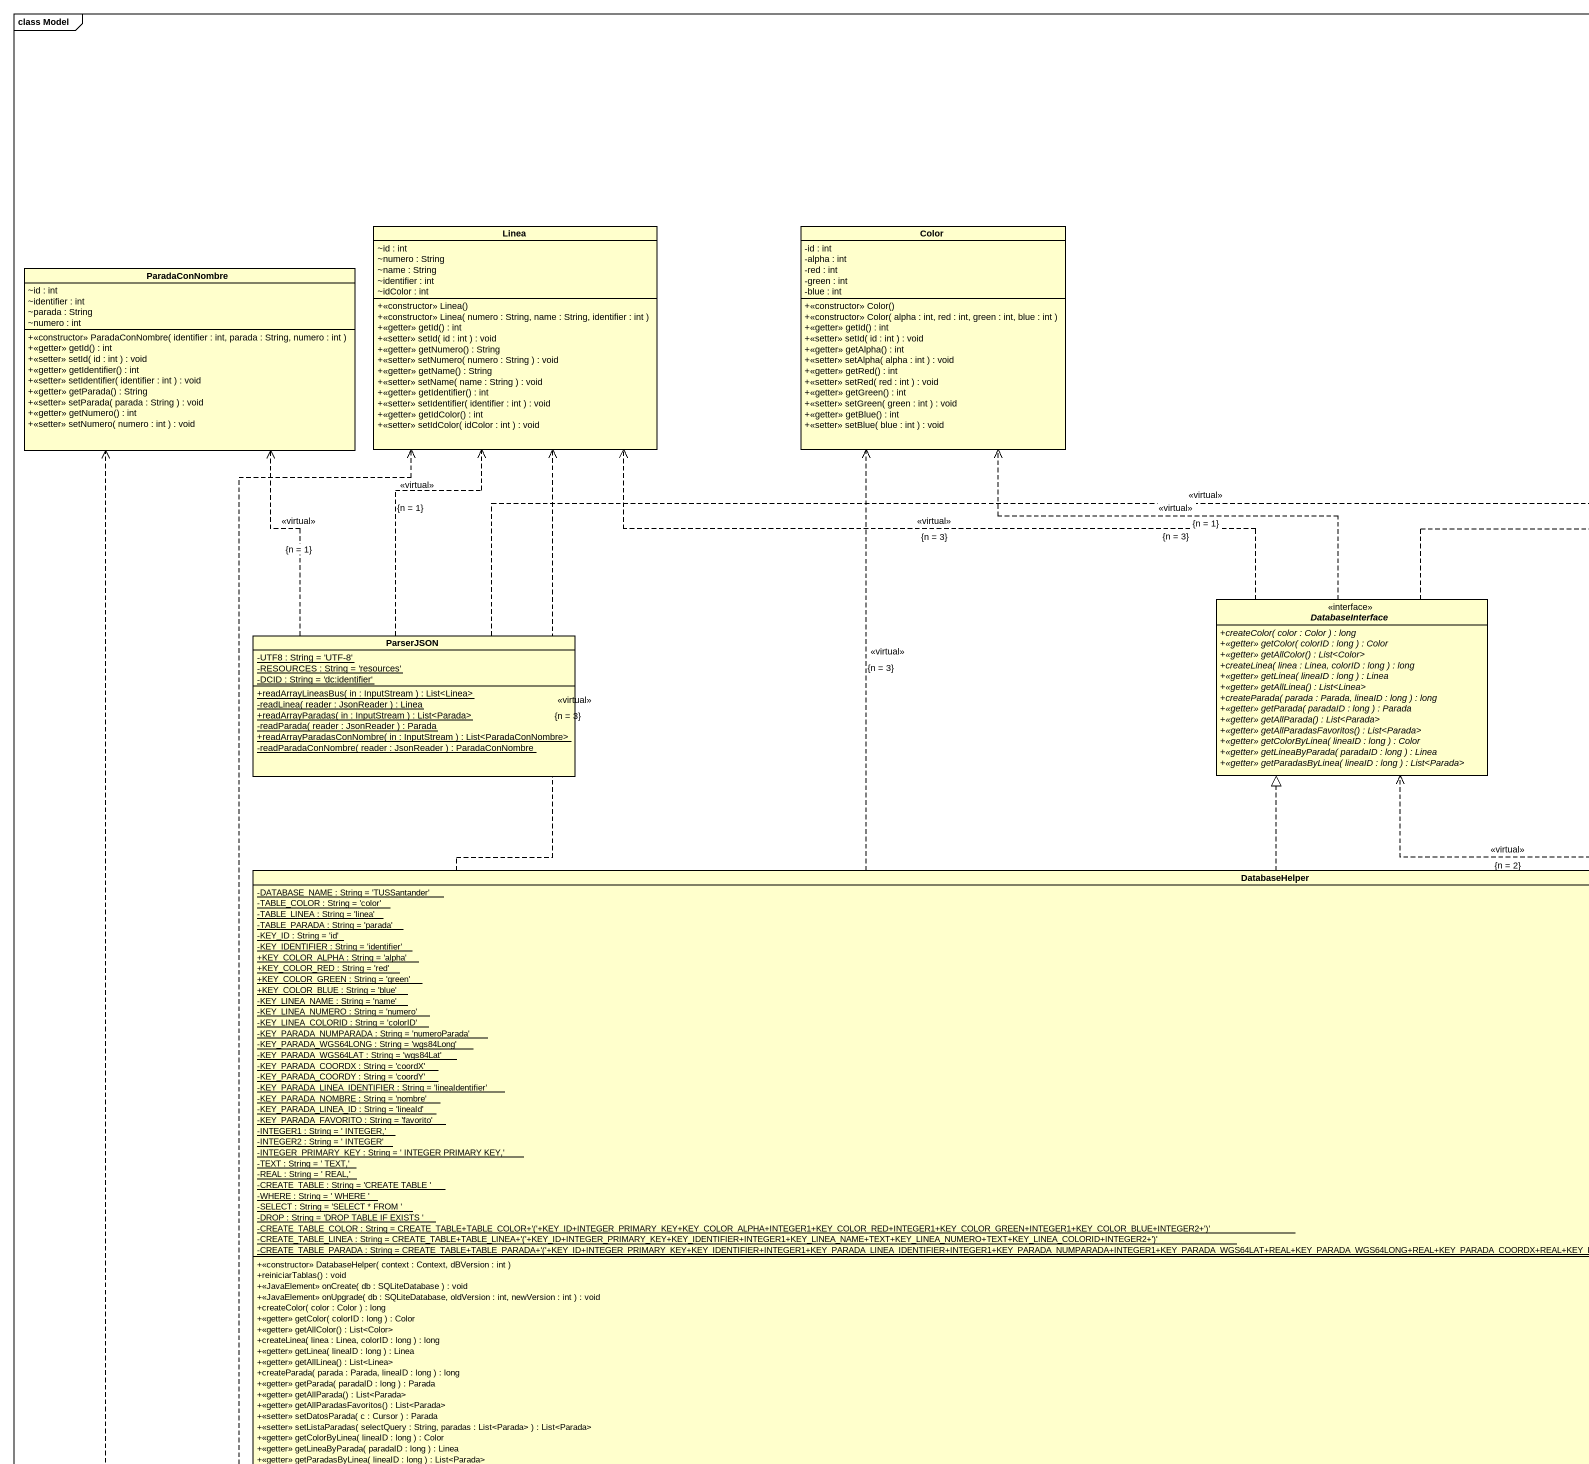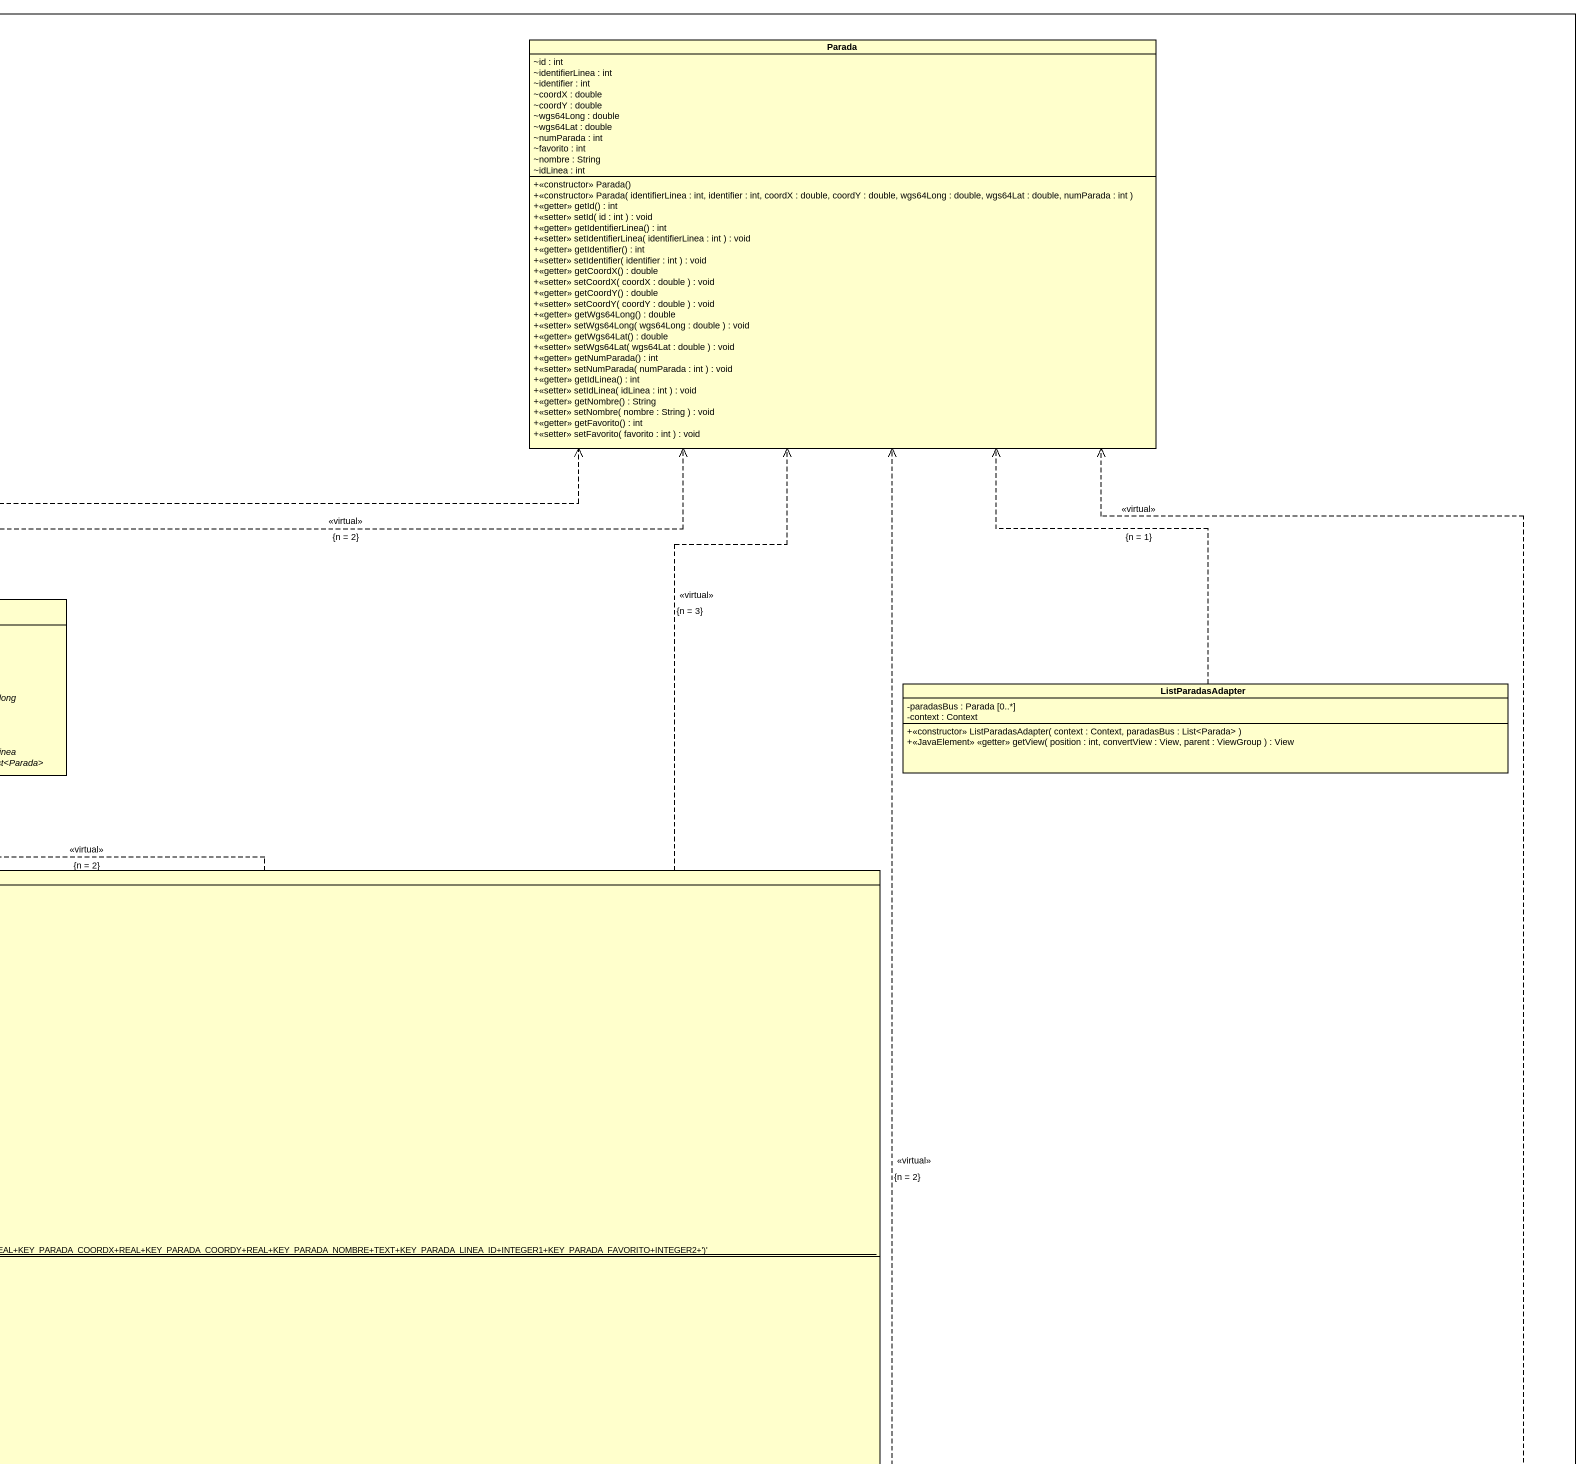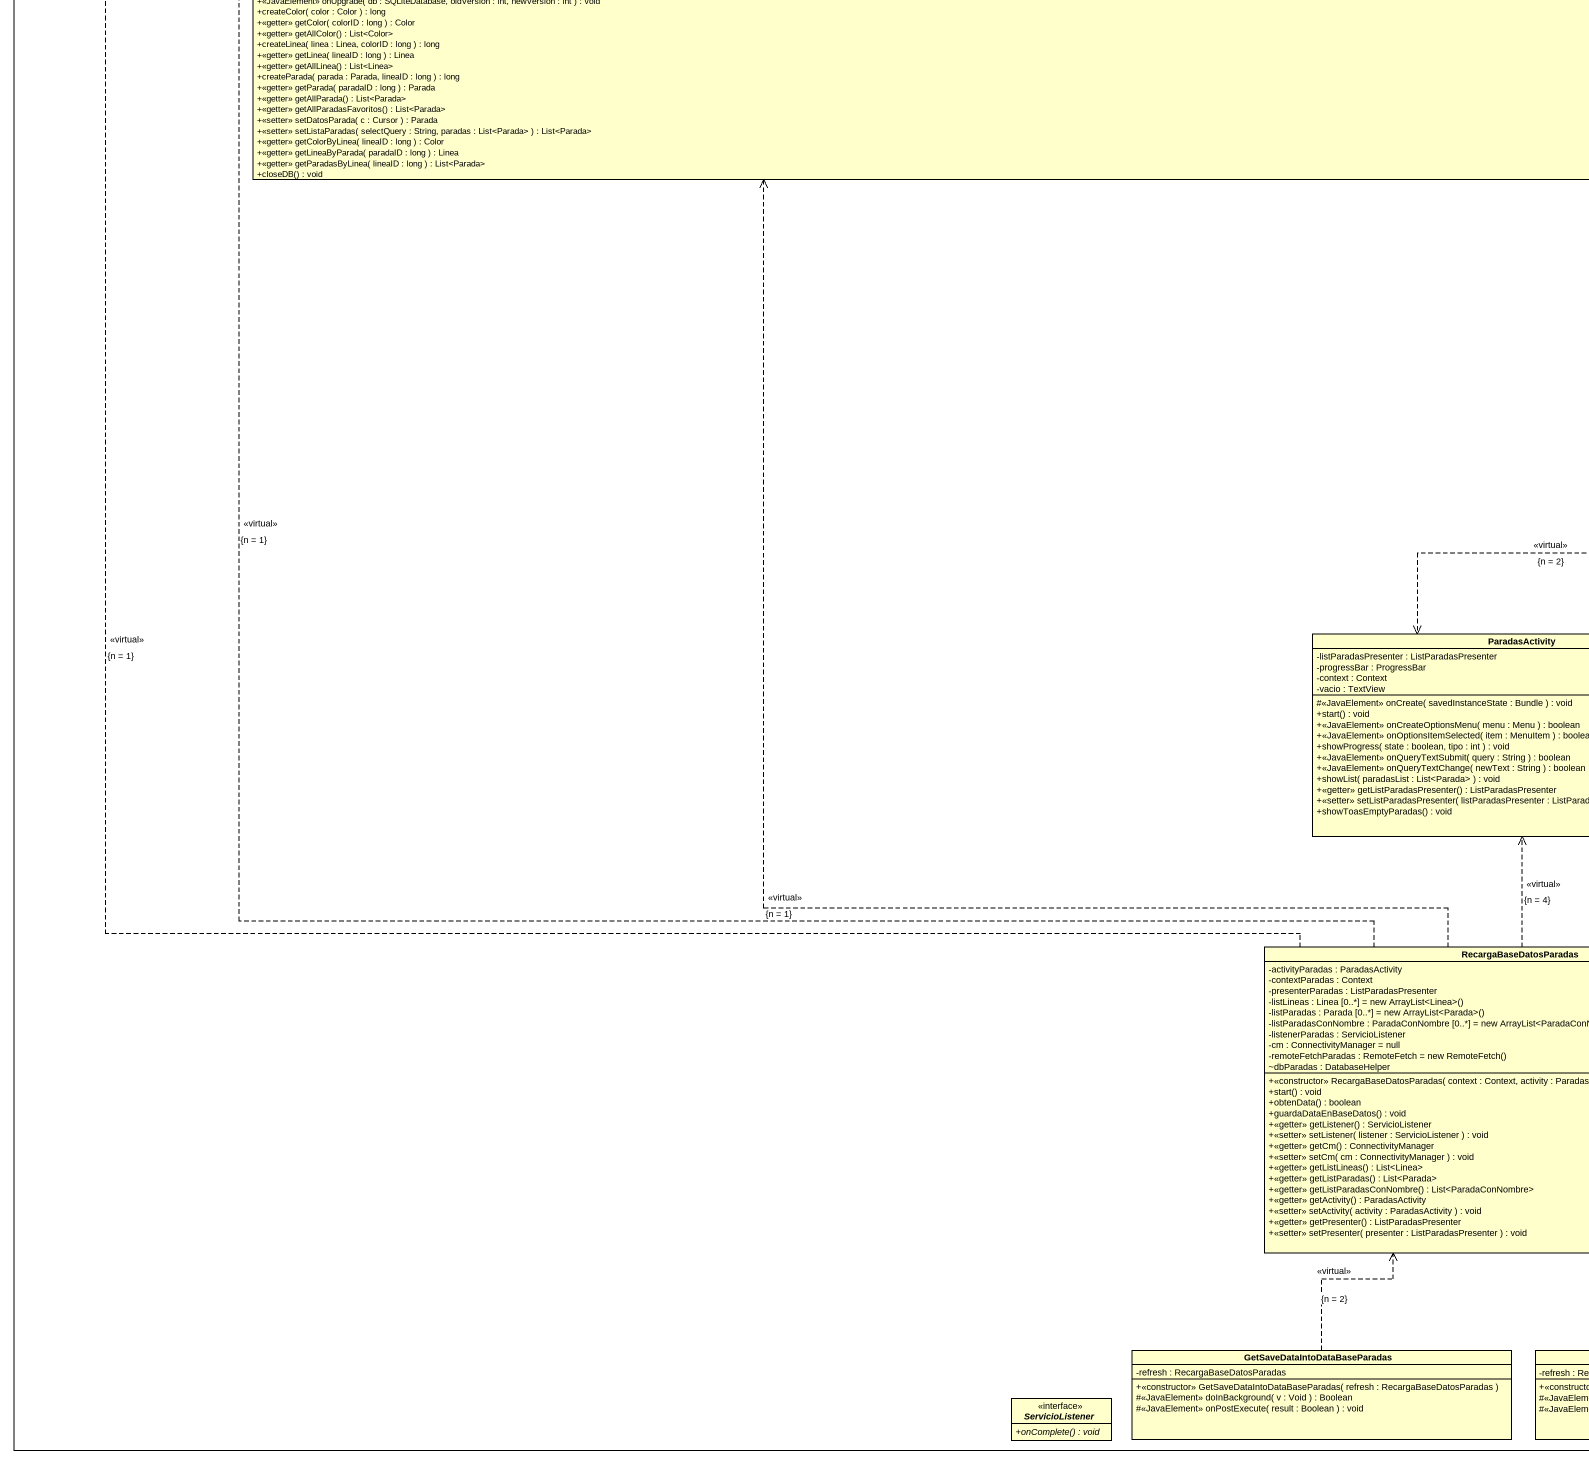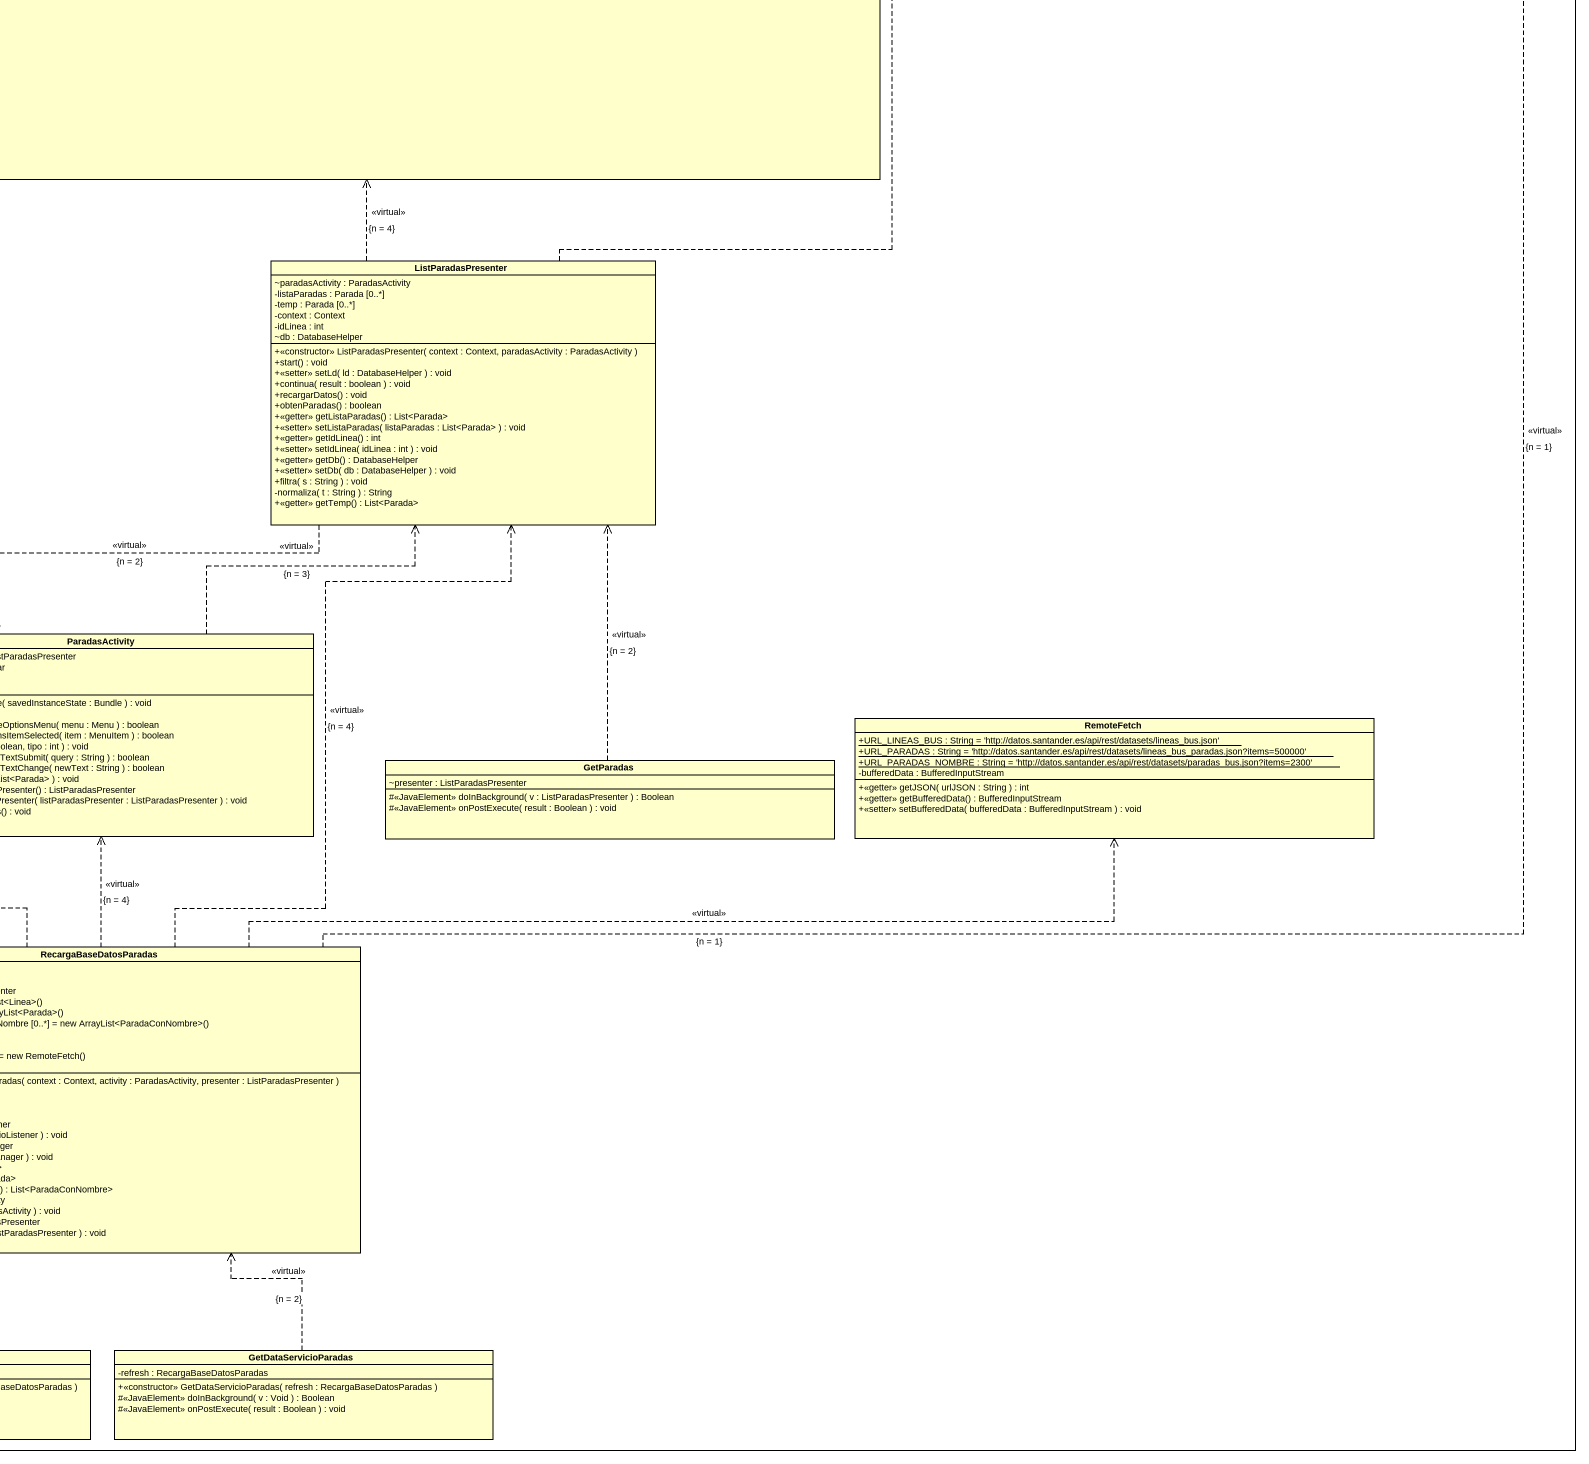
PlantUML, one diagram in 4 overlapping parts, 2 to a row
@startuml
mainframe class Model
hide circle
hide empty members
skinparam classAttributeIconSize 0
class Parada {
  ~id : int
  ~identifierLinea : int
  ~identifier : int
  ~coordX : double
  ~coordY : double
  ~wgs64Long : double
  ~wgs64Lat : double
  ~numParada : int
  ~favorito : int
  ~nombre : String
  ~idLinea : int
  +<<constructor>> Parada()
  +<<constructor>> Parada( identifierLinea : int, identifier : int, coordX : double, coordY : double, wgs64Long : double, wgs64Lat : double, numParada : int )
  +<<getter>> getId() : int
  +<<setter>> setId( id : int ) : void
  +<<getter>> getIdentifierLinea() : int
  +<<setter>> setIdentifierLinea( identifierLinea : int ) : void
  +<<getter>> getIdentifier() : int
  +<<setter>> setIdentifier( identifier : int ) : void
  +<<getter>> getCoordX() : double
  +<<setter>> setCoordX( coordX : double ) : void
  +<<getter>> getCoordY() : double
  +<<setter>> setCoordY( coordY : double ) : void
  +<<getter>> getWgs64Long() : double
  +<<setter>> setWgs64Long( wgs64Long : double ) : void
  +<<getter>> getWgs64Lat() : double
  +<<setter>> setWgs64Lat( wgs64Lat : double ) : void
  +<<getter>> getNumParada() : int
  +<<setter>> setNumParada( numParada : int ) : void
  +<<getter>> getIdLinea() : int
  +<<setter>> setIdLinea( idLinea : int ) : void
  +<<getter>> getNombre() : String
  +<<setter>> setNombre( nombre : String ) : void
  +<<getter>> getFavorito() : int
  +<<setter>> setFavorito( favorito : int ) : void
}
class Linea {
  ~id : int
  ~numero : String
  ~name : String
  ~identifier : int
  ~idColor : int
  +<<constructor>> Linea()
  +<<constructor>> Linea( numero : String, name : String, identifier : int )
  +<<getter>> getId() : int
  +<<setter>> setId( id : int ) : void
  +<<getter>> getNumero() : String
  +<<setter>> setNumero( numero : String ) : void
  +<<getter>> getName() : String
  +<<setter>> setName( name : String ) : void
  +<<getter>> getIdentifier() : int
  +<<setter>> setIdentifier( identifier : int ) : void
  +<<getter>> getIdColor() : int
  +<<setter>> setIdColor( idColor : int ) : void
}
class Color {
  -id : int
  -alpha : int
  -red : int
  -green : int
  -blue : int
  +<<constructor>> Color()
  +<<constructor>> Color( alpha : int, red : int, green : int, blue : int )
  +<<getter>> getId() : int
  +<<setter>> setId( id : int ) : void
  +<<getter>> getAlpha() : int
  +<<setter>> setAlpha( alpha : int ) : void
  +<<getter>> getRed() : int
  +<<setter>> setRed( red : int ) : void
  +<<getter>> getGreen() : int
  +<<setter>> setGreen( green : int ) : void
  +<<getter>> getBlue() : int
  +<<setter>> setBlue( blue : int ) : void
}
class ParadaConNombre {
  ~id : int
  ~identifier : int
  ~parada : String
  ~numero : int
  +<<constructor>> ParadaConNombre( identifier : int, parada : String, numero : int )
  +<<getter>> getId() : int
  +<<setter>> setId( id : int ) : void
  +<<getter>> getIdentifier() : int
  +<<setter>> setIdentifier( identifier : int ) : void
  +<<getter>> getParada() : String
  +<<setter>> setParada( parada : String ) : void
  +<<getter>> getNumero() : int
  +<<setter>> setNumero( numero : int ) : void
}
interface DatabaseInterface {
  {abstract} +createColor( color : Color ) : long
  {abstract} +<<getter>> getColor( colorID : long ) : Color
  {abstract} +<<getter>> getAllColor() : List~<Color>
  {abstract} +createLinea( linea : Linea, colorID : long ) : long
  {abstract} +<<getter>> getLinea( lineaID : long ) : Linea
  {abstract} +<<getter>> getAllLinea() : List<Linea>
  {abstract} +createParada( parada : Parada, lineaID : long ) : long
  {abstract} +<<getter>> getParada( paradaID : long ) : Parada
  {abstract} +<<getter>> getAllParada() : List<Parada>
  {abstract} +<<getter>> getAllParadasFavoritos() : List<Parada>
  {abstract} +<<getter>> getColorByLinea( lineaID : long ) : Color
  {abstract} +<<getter>> getLineaByParada( paradaID : long ) : Linea
  {abstract} +<<getter>> getParadasByLinea( lineaID : long ) : List<Parada>
}
class ParserJSON {
  {static} -UTF8 : String = 'UTF-8'
  {static} -RESOURCES : String = 'resources'
  {static} -DCID : String = 'dc:identifier'
  {static} +readArrayLineasBus( in : InputStream ) : List<Linea>
  {static} -readLinea( reader : JsonReader ) : Linea
  {static} +readArrayParadas( in : InputStream ) : List<Parada>
  {static} -readParada( reader : JsonReader ) : Parada
  {static} +readArrayParadasConNombre( in : InputStream ) : List<ParadaConNombre>
  {static} -readParadaConNombre( reader : JsonReader ) : ParadaConNombre
}
class ListParadasAdapter {
  -paradasBus : Parada [0..*]
  -context : Context
  +<<constructor>> ListParadasAdapter( context : Context, paradasBus : List<Parada> )
  +<<JavaElement>> <<getter>> getView( position : int, convertView : View, parent : ViewGroup ) : View
}
class DatabaseHelper {
  {static} -DATABASE_NAME : String = 'TUSSantander'
  {static} -TABLE_COLOR : String = 'color'
  {static} -TABLE_LINEA : String = 'linea'
  {static} -TABLE_PARADA : String = 'parada'
  {static} -KEY_ID : String = 'id'
  {static} -KEY_IDENTIFIER : String = 'identifier'
  {static} +KEY_COLOR_ALPHA : String = 'alpha'
  {static} +KEY_COLOR_RED : String = 'red'
  {static} +KEY_COLOR_GREEN : String = 'green'
  {static} +KEY_COLOR_BLUE : String = 'blue'
  {static} -KEY_LINEA_NAME : String = 'name'
  {static} -KEY_LINEA_NUMERO : String = 'numero'
  {static} -KEY_LINEA_COLORID : String = 'colorID'
  {static} -KEY_PARADA_NUMPARADA : String = 'numeroParada'
  {static} -KEY_PARADA_WGS64LONG : String = 'wgs84Long'
  {static} -KEY_PARADA_WGS64LAT : String = 'wgs84Lat'
  {static} -KEY_PARADA_COORDX : String = 'coordX'
  {static} -KEY_PARADA_COORDY : String = 'coordY'
  {static} -KEY_PARADA_LINEA_IDENTIFIER : String = 'lineaIdentifier'
  {static} -KEY_PARADA_NOMBRE : String = 'nombre'
  {static} -KEY_PARADA_LINEA_ID : String = 'lineaId'
  {static} -KEY_PARADA_FAVORITO : String = 'favorito'
  {static} -INTEGER1 : String = ' INTEGER,'
  {static} -INTEGER2 : String = ' INTEGER'
  {static} -INTEGER_PRIMARY_KEY : String = ' INTEGER PRIMARY KEY,'
  {static} -TEXT : String = ' TEXT,'
  {static} -REAL : String = ' REAL,'
  {static} -CREATE_TABLE : String = 'CREATE TABLE '
  {static} -WHERE : String = ' WHERE '
  {static} -SELECT : String = 'SELECT * FROM '
  {static} -DROP : String = 'DROP TABLE IF EXISTS '
  {static} {field} -CREATE_TABLE_COLOR : String = CREATE_TABLE+TABLE_COLOR+'('+KEY_ID+INTEGER_PRIMARY_KEY+KEY_COLOR_ALPHA+INTEGER1+KEY_COLOR_RED+INTEGER1+KEY_COLOR_GREEN+INTEGER1+KEY_COLOR_BLUE+INTEGER2+')'
  {static} {field} -CREATE_TABLE_LINEA : String = CREATE_TABLE+TABLE_LINEA+'('+KEY_ID+INTEGER_PRIMARY_KEY+KEY_IDENTIFIER+INTEGER1+KEY_LINEA_NAME+TEXT+KEY_LINEA_NUMERO+TEXT+KEY_LINEA_COLORID+INTEGER2+')'
  {static} {field} -CREATE_TABLE_PARADA : String = CREATE_TABLE+TABLE_PARADA+'('+KEY_ID+INTEGER_PRIMARY_KEY+KEY_IDENTIFIER+INTEGER1+KEY_PARADA_LINEA_IDENTIFIER+INTEGER1+KEY_PARADA_NUMPARADA+INTEGER1+KEY_PARADA_WGS64LAT+REAL+KEY_PARADA_WGS64LONG+REAL+KEY_PARADA_COORDX+REAL+KEY_PARADA_COORDY+REAL+KEY_PARADA_NOMBRE+TEXT+KEY_PARADA_LINEA_ID+INTEGER1+KEY_PARADA_FAVORITO+INTEGER2+')'
  +<<constructor>> DatabaseHelper( context : Context, dBVersion : int )
  +reiniciarTablas() : void
  +<<JavaElement>> onCreate( db : SQLiteDatabase ) : void
  +<<JavaElement>> onUpgrade( db : SQLiteDatabase, oldVersion : int, newVersion : int ) : void
  +createColor( color : Color ) : long
  +<<getter>> getColor( colorID : long ) : Color
  +<<getter>> getAllColor() : List~<Color>
  +createLinea( linea : Linea, colorID : long ) : long
  +<<getter>> getLinea( lineaID : long ) : Linea
  +<<getter>> getAllLinea() : List<Linea>
  +createParada( parada : Parada, lineaID : long ) : long
  +<<getter>> getParada( paradaID : long ) : Parada
  +<<getter>> getAllParada() : List<Parada>
  +<<getter>> getAllParadasFavoritos() : List<Parada>
  +<<setter>> setDatosParada( c : Cursor ) : Parada
  +<<setter>> setListaParadas( selectQuery : String, paradas : List<Parada> ) : List<Parada>
  +<<getter>> getColorByLinea( lineaID : long ) : Color
  +<<getter>> getLineaByParada( paradaID : long ) : Linea
  +<<getter>> getParadasByLinea( lineaID : long ) : List<Parada>
  +closeDB() : void
}
class ListParadasPresenter {
  ~paradasActivity : ParadasActivity
  -listaParadas : Parada [0..*]
  -temp : Parada [0..*]
  -context : Context
  -idLinea : int
  ~db : DatabaseHelper
  +<<constructor>> ListParadasPresenter( context : Context, paradasActivity : ParadasActivity )
  +start() : void
  +<<setter>> setLd( ld : DatabaseHelper ) : void
  +continua( result : boolean ) : void
  +recargarDatos() : void
  +obtenParadas() : boolean
  +<<getter>> getListaParadas() : List<Parada>
  +<<setter>> setListaParadas( listaParadas : List<Parada> ) : void
  +<<getter>> getIdLinea() : int
  +<<setter>> setIdLinea( idLinea : int ) : void
  +<<getter>> getDb() : DatabaseHelper
  +<<setter>> setDb( db : DatabaseHelper ) : void
  +filtra( s : String ) : void
  -normaliza( t : String ) : String
  +<<getter>> getTemp() : List<Parada>
}
class ParadasActivity {
  -listParadasPresenter : ListParadasPresenter
  -progressBar : ProgressBar
  -context : Context
  -vacio : TextView
  #<<JavaElement>> onCreate( savedInstanceState : Bundle ) : void
  +start() : void
  +<<JavaElement>> onCreateOptionsMenu( menu : Menu ) : boolean
  +<<JavaElement>> onOptionsItemSelected( item : MenuItem ) : boolean
  +showProgress( state : boolean, tipo : int ) : void
  +<<JavaElement>> onQueryTextSubmit( query : String ) : boolean
  +<<JavaElement>> onQueryTextChange( newText : String ) : boolean
  +showList( paradasList : List<Parada> ) : void
  +<<getter>> getListParadasPresenter() : ListParadasPresenter
  +<<setter>> setListParadasPresenter( listParadasPresenter : ListParadasPresenter ) : void
  +showToasEmptyParadas() : void
}
class RemoteFetch {
  {static} +URL_LINEAS_BUS : String = 'http://datos.santander.es/api/rest/datasets/lineas_bus.json'
  {static} +URL_PARADAS : String = 'http://datos.santander.es/api/rest/datasets/lineas_bus_paradas.json?items=500000'
  {static} +URL_PARADAS_NOMBRE : String = 'http://datos.santander.es/api/rest/datasets/paradas_bus.json?items=2300'
  -bufferedData : BufferedInputStream
  +<<getter>> getJSON( urlJSON : String ) : int
  +<<getter>> getBufferedData() : BufferedInputStream
  +<<setter>> setBufferedData( bufferedData : BufferedInputStream ) : void
}
class GetParadas {
  ~presenter : ListParadasPresenter
  #<<JavaElement>> doInBackground( v : ListParadasPresenter ) : Boolean
  #<<JavaElement>> onPostExecute( result : Boolean ) : void
}
class RecargaBaseDatosParadas {
  -activityParadas : ParadasActivity
  -contextParadas : Context
  -presenterParadas : ListParadasPresenter
  {field} -listLineas : Linea [0..*] = new ArrayList<Linea>()
  {field} -listParadas : Parada [0..*] = new ArrayList<Parada>()
  {field} -listParadasConNombre : ParadaConNombre [0..*] = new ArrayList<ParadaConNombre>()
  -listenerParadas : ServicioListener
  -cm : ConnectivityManager = null
  {field} -remoteFetchParadas : RemoteFetch = new RemoteFetch()
  ~dbParadas : DatabaseHelper
  +<<constructor>> RecargaBaseDatosParadas( context : Context, activity : ParadasActivity, presenter : ListParadasPresenter )
  +start() : void
  +obtenData() : boolean
  +guardaDataEnBaseDatos() : void
  +<<getter>> getListener() : ServicioListener
  +<<setter>> setListener( listener : ServicioListener ) : void
  +<<getter>> getCm() : ConnectivityManager
  +<<setter>> setCm( cm : ConnectivityManager ) : void
  +<<getter>> getListLineas() : List<Linea>
  +<<getter>> getListParadas() : List<Parada>
  +<<getter>> getListParadasConNombre() : List<ParadaConNombre>
  +<<getter>> getActivity() : ParadasActivity
  +<<setter>> setActivity( activity : ParadasActivity ) : void
  +<<getter>> getPresenter() : ListParadasPresenter
  +<<setter>> setPresenter( presenter : ListParadasPresenter ) : void
}
class "GetSaveDataIntoDataBaseParadas" as GetSaveDataIntoDataBaseParad {
  -refresh : RecargaBaseDatosParadas
  +<<constructor>> GetSaveDataIntoDataBaseParadas( refresh : RecargaBaseDatosParadas )
  #<<JavaElement>> doInBackground( v : Void ) : Boolean
  #<<JavaElement>> onPostExecute( result : Boolean ) : void
}
class GetDataServicioParadas {
  -refresh : RecargaBaseDatosParadas
  +<<constructor>> GetDataServicioParadas( refresh : RecargaBaseDatosParadas )
  #<<JavaElement>> doInBackground( v : Void ) : Boolean
  #<<JavaElement>> onPostExecute( result : Boolean ) : void
}
interface ServicioListener {
  {abstract} +onComplete() : void
}
DatabaseInterface .right.> Parada : <<virtual>>\n{n = 2}
DatabaseInterface .left.> Linea : <<virtual>>\n{n = 3}
DatabaseInterface .up.> Color : <<virtual>>\n{n = 3}
ParserJSON .right.> Parada : <<virtual>>\n{n = 1}
ParserJSON .up.> Linea : <<virtual>>\n{n = 1}
ParserJSON .up.> ParadaConNombre : <<virtual>>\n{n = 1}
ListParadasAdapter .up.> Parada : <<virtual>>\n{n = 1}
DatabaseHelper .up.> Parada : <<virtual>>\n{n = 3}
DatabaseHelper .up.> Linea : <<virtual>>\n{n = 3}
DatabaseHelper .up.> Color : <<virtual>>\n{n = 3}
DatabaseHelper .up.|> DatabaseInterface
DatabaseHelper .up.> DatabaseInterface : <<virtual>>\n{n = 2}
ListParadasPresenter .up.> Parada : <<virtual>>\n{n = 2}
ListParadasPresenter .up.> DatabaseHelper : <<virtual>>\n{n = 4}
ListParadasPresenter ..> ParadasActivity : <<virtual>>\n{n = 2}
ParadasActivity .up.> ListParadasPresenter : <<virtual>>\n{n = 3}
GetParadas .up.> ListParadasPresenter : <<virtual>>\n{n = 2}
RecargaBaseDatosParadas .up.> Parada : <<virtual>>\n{n = 1}
RecargaBaseDatosParadas .up.> Linea : <<virtual>>\n{n = 1}
RecargaBaseDatosParadas .up.> ParadaConNombre : <<virtual>>\n{n = 1}
RecargaBaseDatosParadas .up.> DatabaseHelper : <<virtual>>\n{n = 1}
RecargaBaseDatosParadas .up.> ListParadasPresenter : <<virtual>>\n{n = 4}
RecargaBaseDatosParadas .up.> ParadasActivity : <<virtual>>\n{n = 4}
RecargaBaseDatosParadas .right.> RemoteFetch : <<virtual>>\n{n = 1}
GetSaveDataIntoDataBaseParad .up.> RecargaBaseDatosParadas : <<virtual>>\n{n = 2}
GetDataServicioParadas .up.> RecargaBaseDatosParadas : <<virtual>>\n{n = 2}
@enduml
